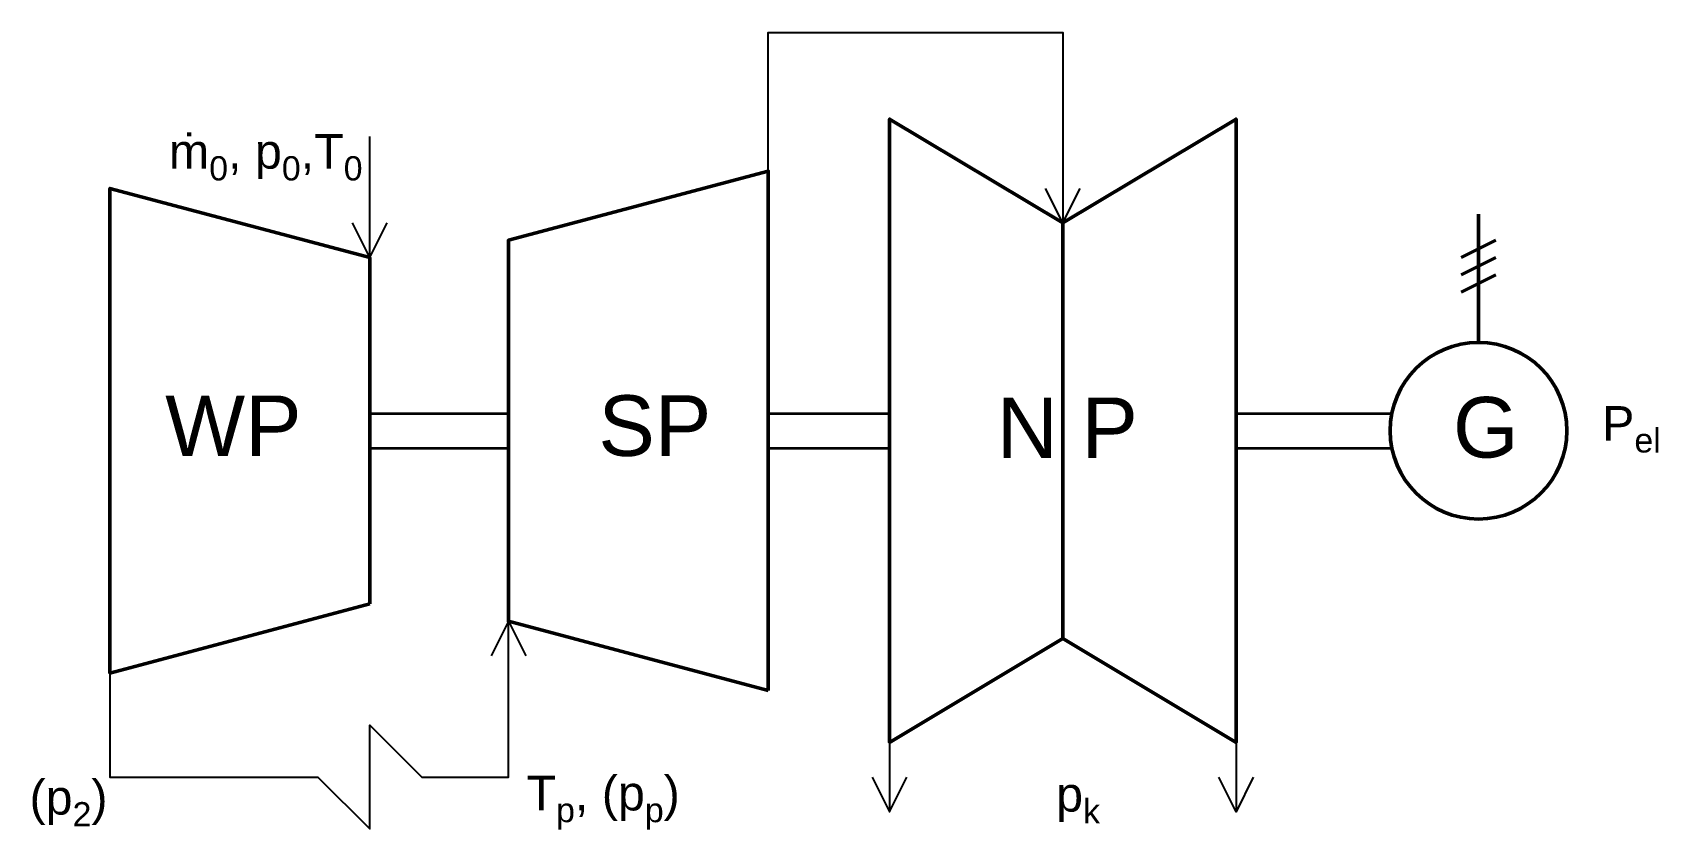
# Model space of a CAD drawing. Header units: millimetres. Extents: x -195 to 744, y -230 to 230.
import ezdxf

# ---------------------------------------------------------------- set-up
doc = ezdxf.new("R2010")
doc.units = ezdxf.units.MM
doc.styles.add('Annotative', font='arial.ttf')
doc.styles.get("Standard").update_dxf_attribs({"font": 'arial.ttf'})

msp = doc.modelspace()

# ---------------------------------------------------------------- linework, layer by layer
at = {"lineweight": 25}
for p, q in [((400, 120), (390, 140)), ((0, 100), (-10, 120)), ((0, 100), (10, 120)), ((80, -110), (70, -130)), ((300, -180), (300, -220)), ((500, -180), (500, -220))]:
    msp.add_line(p, q, dxfattribs=at)
at = {"lineweight": 50}
for p, q in [((640, 50.99), (640, 125)), ((630, 100), (650, 110)), ((630, 90), (650, 100)), ((630, 80), (650, 90))]:
    msp.add_line(p, q, dxfattribs=at)
at = {"lineweight": 35}
for p, q in [((0, 10), (80, 10)), ((230, 10), (300, 10)), ((500, 10), (590, 10)), ((0, -10), (80, -10)), ((230, -10), (300, -10)), ((500, -10), (590, -10))]:
    msp.add_line(p, q, dxfattribs=at)
at = {"lineweight": 25}
for points in [[(230, 150), (230, 230), (400, 230), (400, 120), (410, 140)], [(0, 100), (0, 170)], [(-150, -140), (-150, -200), (-30, -200), (0, -230), (0, -170), (30, -200), (80, -200), (80, -110), (90, -130)], [(290, -200), (300, -220), (310, -200)], [(510, -200), (500, -220), (490, -200)]]:
    msp.add_lwpolyline(points, dxfattribs=at)
at = {"lineweight": 50}
msp.add_lwpolyline([(400, -120), (300, -180), (300, 180), (400, 120)], dxfattribs=at)
for points in [[(400, -120), (500, -180), (500, 180), (400, 120)], [(230, -150), (230, 150), (80, 110), (80, -110)], [(0, -100), (0, 100), (-150, 140), (-150, -140)]]:
    msp.add_lwpolyline(points, close=True, dxfattribs=at)
msp.add_circle((640, 0), 50.99, dxfattribs=at)

# ---------------------------------------------------------------- texts
at = {"lineweight": 25, "char_height": 20, "attachment_point": 1, "style": 'Annotative'}
for s, width, insert in [('\\A1;ṁ{\\H0.7x;\\S^ 0;}, p{\\H0.7x;\\S^ 0;},T{\\H0.7x;\\S^ 0;} ', 161.1066, (-115.98, 171.36)), ('\\A1;P{\\H0.7x;\\S^ el;} ', 107.9058, (711.33, 14.23)), ('\\A1;T{\\H0.7x;\\S^ p;}, (p{\\H0.7x;\\S^ p;}) ', 107.9058, (90.46, -199.28)), ('\\A1;p{\\H0.7x;\\S^ k;} ', 107.9058, (396.16, -199.95))]:
    msp.add_mtext_dynamic_manual_height_columns(s, width=width, gutter_width=12.5, heights=[0], dxfattribs=dict(at, insert=insert))
at = {"lineweight": 60, "char_height": 35, "attachment_point": 1}
for s, insert in [('WP', (-118.13, 20.33)), ('SP', (131.92, 20.46)), ('N P', (361.87, 19.18)), ('G', (625.23, 19.5))]:
    msp.add_mtext_dynamic_manual_height_columns(s, width=89.8762, gutter_width=12.5, heights=[52.53], dxfattribs=dict(at, insert=insert))
at = {"lineweight": 25, "insert": (-196.43, -201.69), "char_height": 20, "width": 45.988, "attachment_point": 1}
msp.add_mtext('\\A1;(p{\\H0.7x;\\S^ 2;}) ', dxfattribs=at)

doc.saveas('drawing.dxf')
